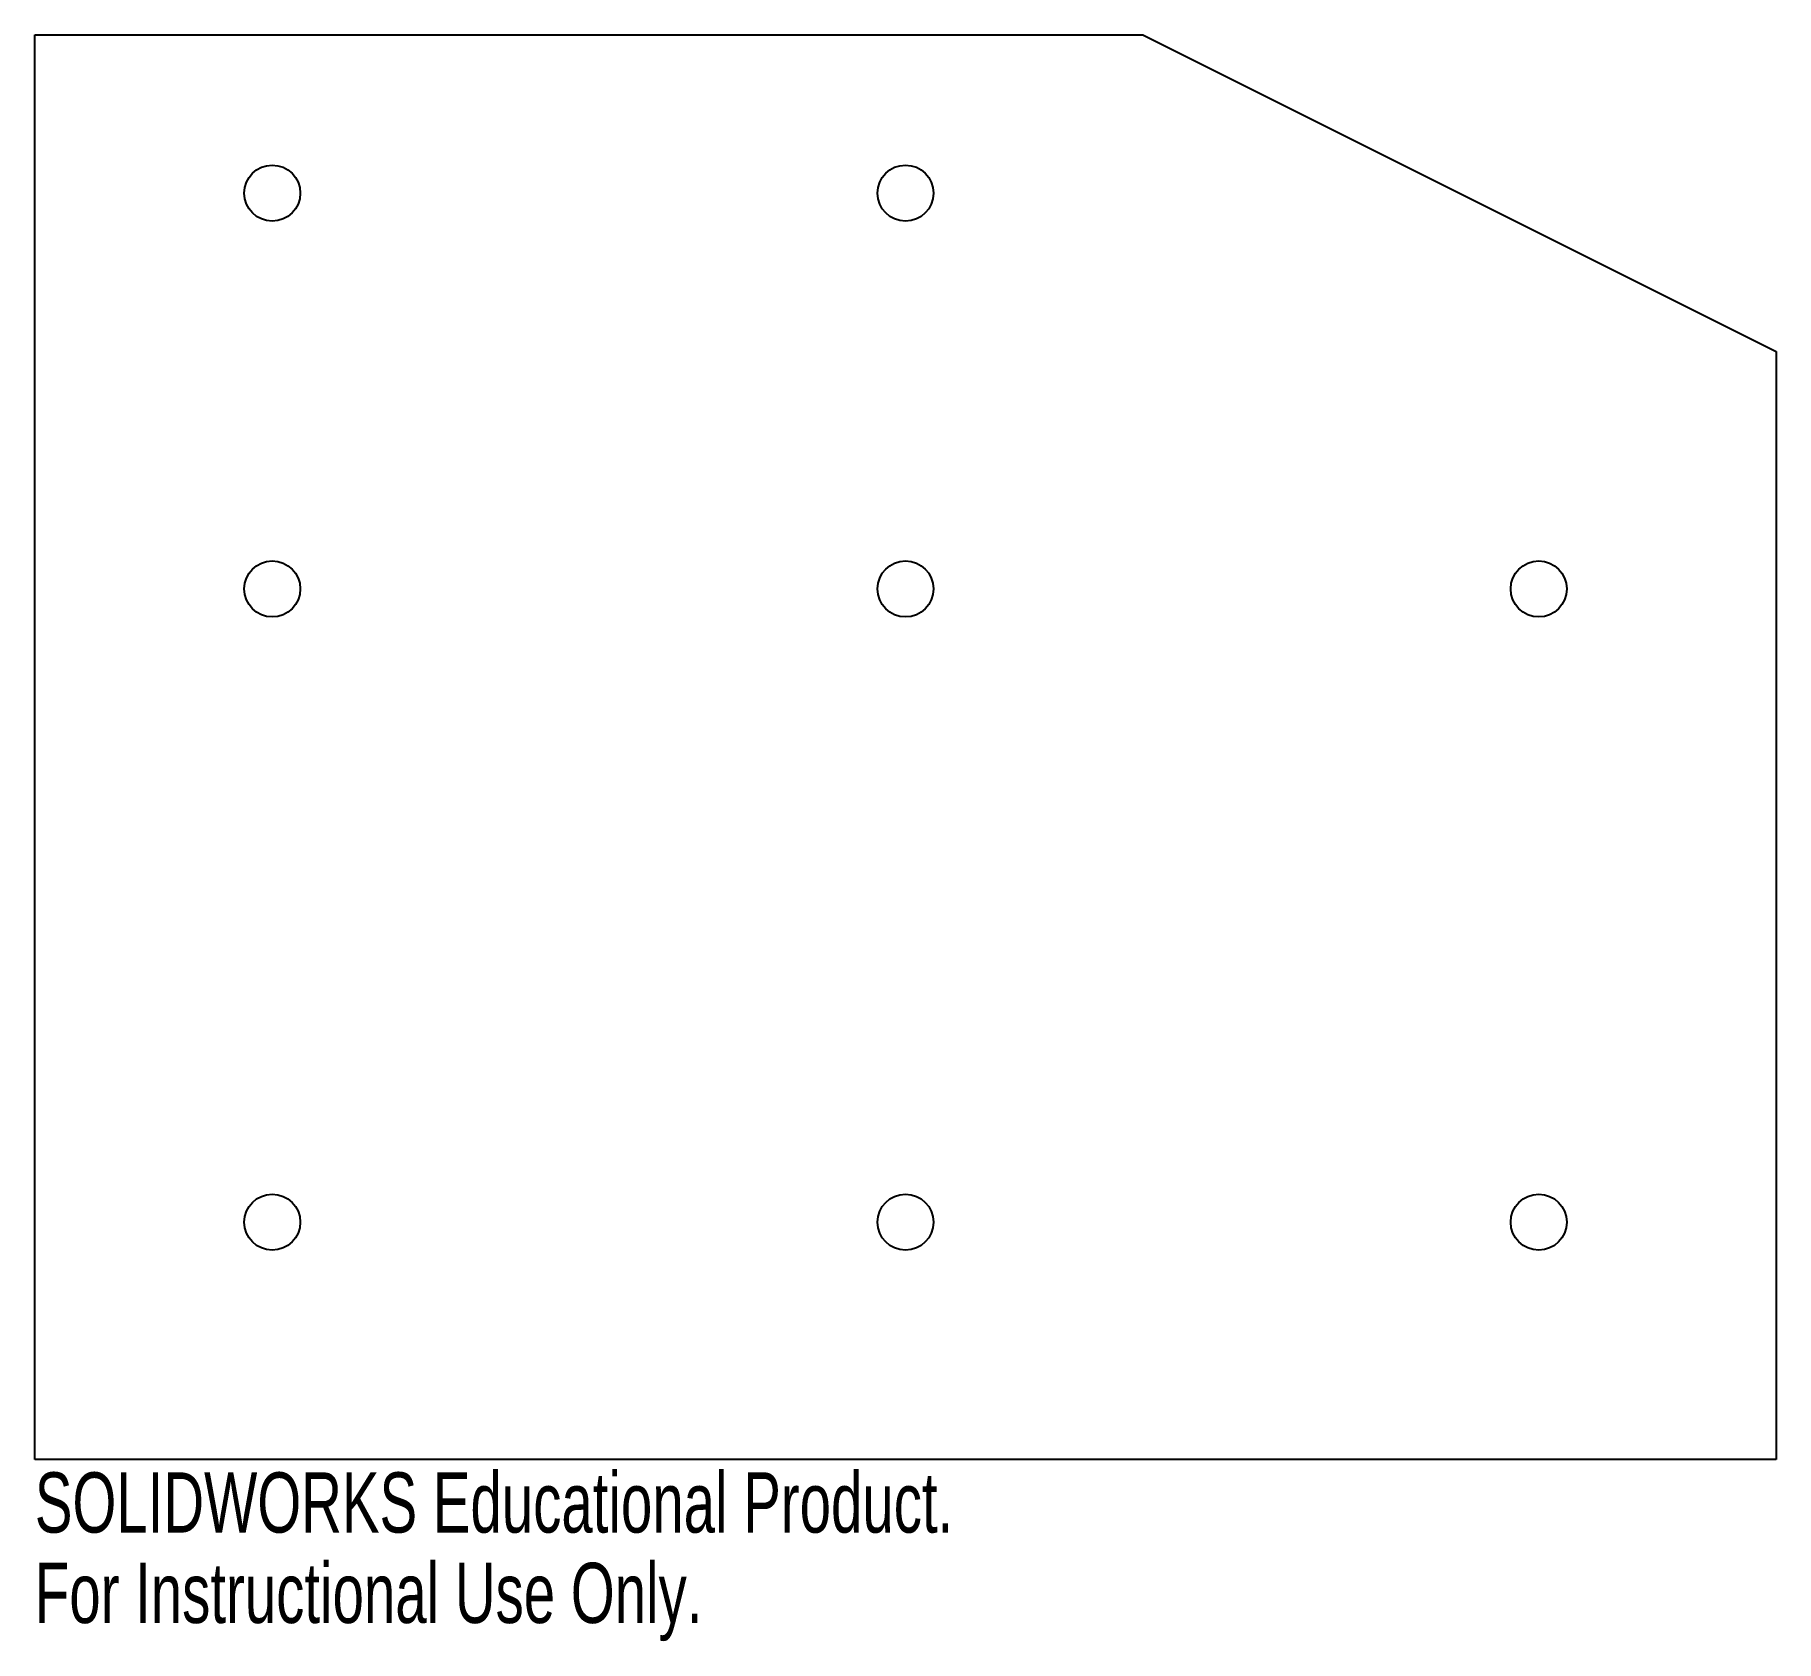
# Model space of a CAD drawing. Header units: inches. Extents: x -36.89 to -31.39, y 7.2 to 12.28.
import ezdxf

# ---------------------------------------------------------------- set-up
doc = ezdxf.new("R2010")
doc.units = ezdxf.units.IN
doc.header["$MEASUREMENT"] = 0
doc.styles.add('SLDTEXTSTYLE0', font='TXT', dxfattribs={"width": 0.7})

msp = doc.modelspace()

# ---------------------------------------------------------------- linework, layer by layer
at = {"color": 7, "linetype": 'Continuous', "lineweight": 25}
for p, q in [((-36.8927, 12.2762), (-33.3927, 12.2762)), ((-36.8927, 7.7762), (-36.8927, 12.2762)), ((-33.3927, 12.2762), (-31.3927, 11.2762)), ((-31.3927, 11.2762), (-31.3927, 7.7762)), ((-31.3927, 7.7762), (-36.8927, 7.7762))]:
    msp.add_line(p, q, dxfattribs=at)
for centre in [(-36.1427, 11.7762), (-34.1427, 11.7762), (-36.1427, 10.5262), (-34.1427, 10.5262), (-32.1427, 10.5262), (-36.1427, 8.5262), (-34.1427, 8.5262), (-32.1427, 8.5262)]:
    msp.add_circle(centre, 0.0885, dxfattribs=at)

# ---------------------------------------------------------------- texts
at = {"color": 7, "linetype": 'Continuous', "char_height": 0.1903, "attachment_point": 1, "style": 'SLDTEXTSTYLE0'}
for s, insert in [('SOLIDWORKS Educational Product.', (-36.8927, 7.7361)), ('For Instructional Use Only.', (-36.8927, 7.4506))]:
    msp.add_mtext(s, dxfattribs=dict(at, insert=insert))

doc.saveas('drawing.dxf')
